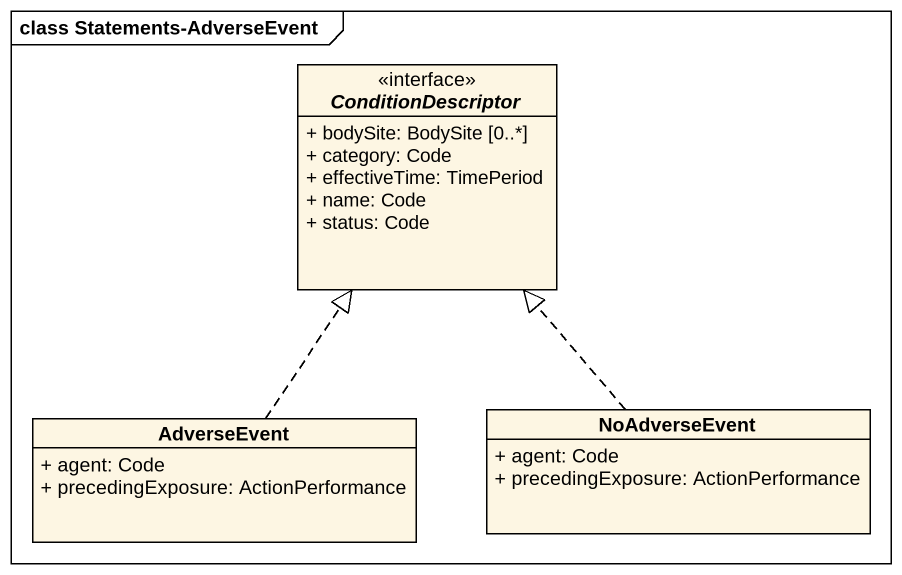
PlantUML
@startuml
mainframe class Statements-AdverseEvent
hide circle
hide empty members
skinparam classAttributeIconSize 0
interface ConditionDescriptor {
  + bodySite: BodySite [0..*]
  + category: Code
  + effectiveTime: TimePeriod
  + name: Code
  + status: Code
}
class AdverseEvent {
  + agent: Code
  + precedingExposure: ActionPerformance
}
class NoAdverseEvent {
  + agent: Code
  + precedingExposure: ActionPerformance
}
AdverseEvent .up.|> ConditionDescriptor
NoAdverseEvent .up.|> ConditionDescriptor
@enduml
